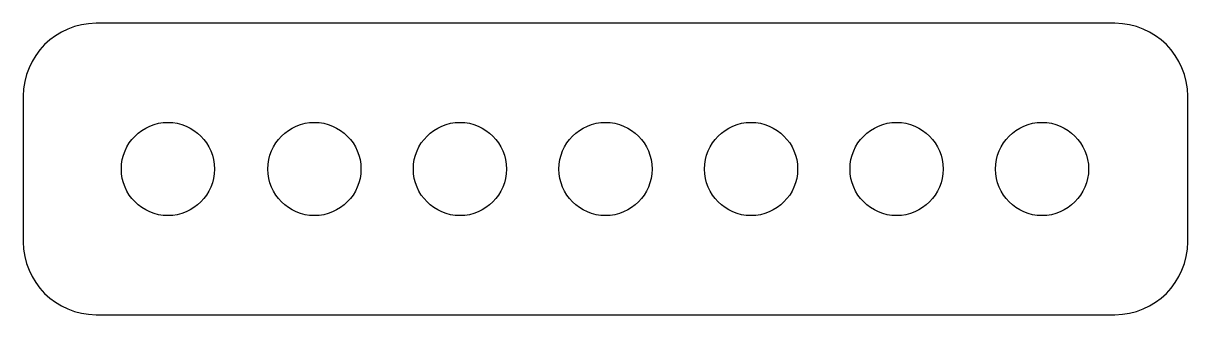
# Model space of a CAD drawing. Extents: x 0 to 4, y 0 to 1.
import ezdxf

# ---------------------------------------------------------------- set-up
doc = ezdxf.new("R2010")
doc.units = 0
doc.header["$MEASUREMENT"] = 0
doc.layers.get('0').update_dxf_attribs({"linetype": 'CONTINUOUS'})

msp = doc.modelspace()

# ---------------------------------------------------------------- linework, layer by layer
for p, q in [((3.75, 1), (0.25, 1)), ((0, 0.75), (0, 0.25)), ((4, 0.25), (4, 0.75)), ((0.25, 0), (3.75, 0))]:
    msp.add_line(p, q)
for centre in [(0.4969, 0.5), (1, 0.5), (1.5, 0.5), (2, 0.5), (2.5, 0.5), (3, 0.5), (3.4995, 0.5)]:
    msp.add_circle(centre, 0.16)
for centre, start, end in [((0.25, 0.75), 90, 180), ((3.75, 0.75), 0, 90), ((0.25, 0.25), 180, 270), ((3.75, 0.25), 270, 0)]:
    msp.add_arc(centre, 0.25, start, end)

doc.saveas('drawing.dxf')
